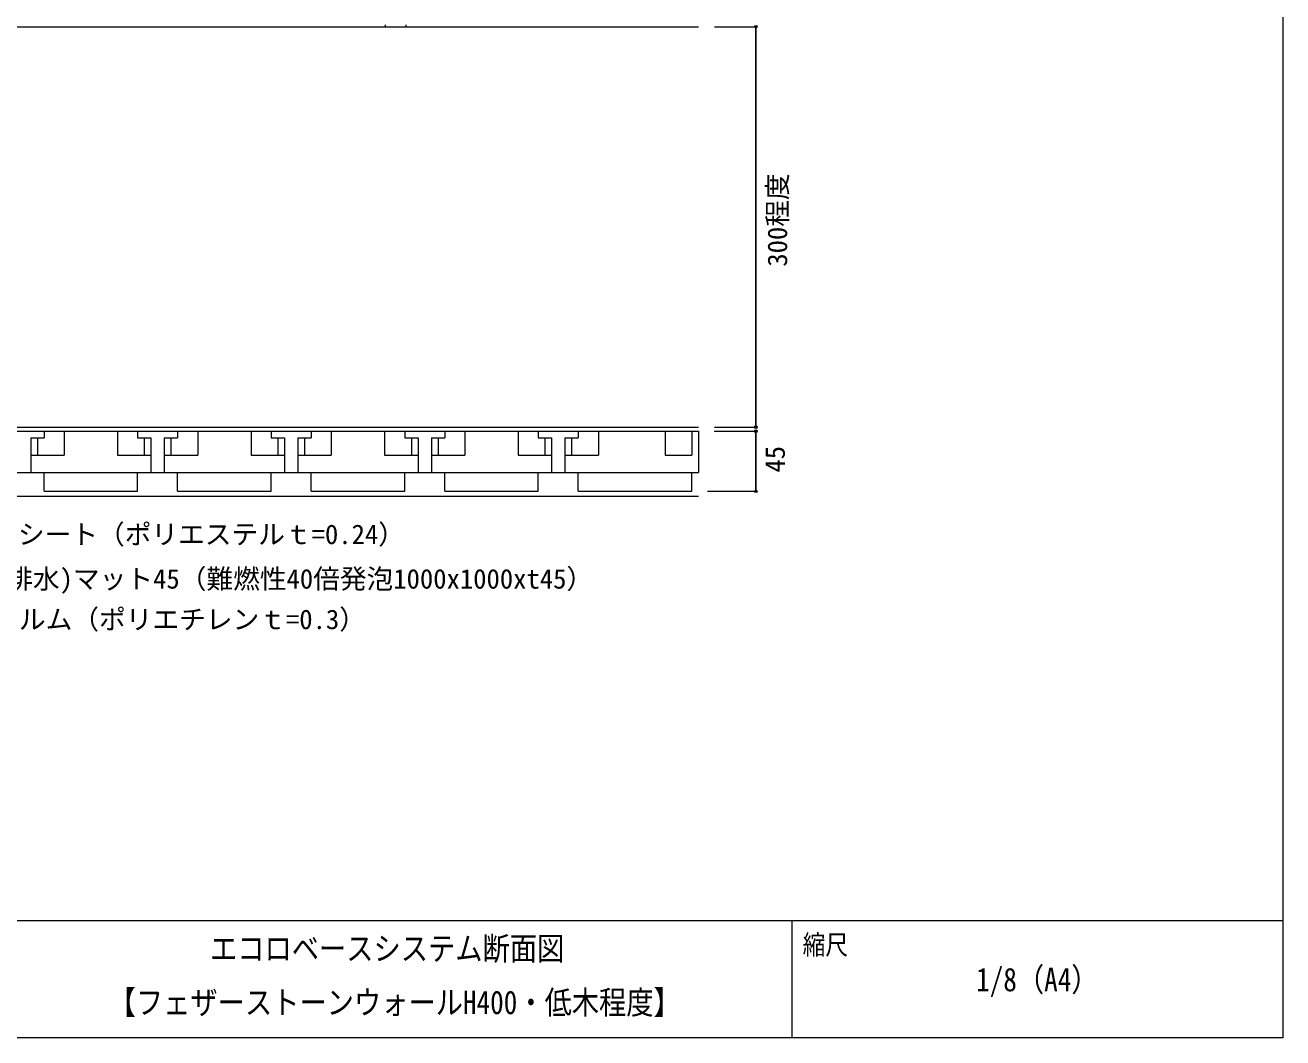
# Model space of a CAD drawing. Units: millimetres, scale not verified. Extents: x -1100 to 1100, y -752 to 752.
# Drawn here: x 158 to 1100, y -752 to 7 of the extents above; entities that cross this region are included whole.
import ezdxf
from ezdxf.enums import TextEntityAlignment as Align

# ---------------------------------------------------------------- set-up
doc = ezdxf.new("R2010")
doc.units = ezdxf.units.MM
doc.header["$LTSCALE"] = 4
doc.header["$PDMODE"] = 32
doc.header["$PDSIZE"] = 2
for name, color, linetype, lineweight in [('0-8_植栽', 2, 'Continuous', 18), ('0-9_図面枠', 7, 'Continuous', 18), ('0-A_寸法', 7, 'Continuous', 18), ('0-B_耐根', 5, 'Continuous', 18), ('0-C_透水', 6, 'Continuous', 18), ('0-D_文字', 7, 'Continuous', 18), ('0-F_ｿｲﾙ', 2, 'Continuous', 18), ('1-0_ﾏｯﾄ45', 2, 'Continuous', 18)]:
    doc.layers.add(name, color=color, linetype=linetype, lineweight=lineweight)
doc.styles.add('ＭＳ ゴシック', font='')
doc.styles.get('ＭＳ ゴシック').set_extended_font_data('MS Gothic')

msp = doc.modelspace()

# ---------------------------------------------------------------- linework, layer by layer
at = {"layer": '0-8_植栽'}
for points in [[(427.712, 6.872), (427.769, 6.485), (427.93, 5.39)], [(443.22, 6.807), (443.227, 6.521), (443.233, 6.262), (443.239, 6.034), (443.256, 5.39)]]:
    msp.add_lwpolyline(points, dxfattribs=at)
at = {"layer": '0-9_図面枠'}
for p, q in [((-1100, -664.009), (1100, -664.009)), ((732.463, -664.009), (732.463, -752.009))]:
    msp.add_line(p, q, dxfattribs=at)
msp.add_lwpolyline([(-1100, 751.991), (1100, 751.991), (1100, -752.009), (-1100, -752.009)], close=True, dxfattribs=at)
at = {"layer": '0-A_寸法'}
for p, q in [((674.532, 5.39), (705.513, 5.39)), ((674.242, -297.61), (705.513, -297.61)), ((674.532, -294.61), (705.513, -294.61)), ((669.178, -342.61), (705.513, -342.61))]:
    msp.add_line(p, q, dxfattribs=at)
for points in [[(705.513, 5.39), (705.513, -294.61), (705.513, 5.39)], [(705.513, -342.61), (705.513, -297.61), (705.513, -342.61)]]:
    msp.add_lwpolyline(points, dxfattribs=at)
for p in [(705.513, 5.39), (705.513, -294.61), (705.513, -297.61), (705.513, -342.61)]:
    msp.add_point(p, dxfattribs=at)
at = {"layer": '0-B_耐根'}
msp.add_line((-379.646, -346.143), (662.532, -346.143), dxfattribs=at)
at = {"layer": '0-C_透水'}
msp.add_lwpolyline([(-566.147, 5.39), (-566.147, -191.143), (-507.082, -191.143), (-462.082, -236.143), (-376.846, -236.143), (-376.846, -294.61), (662.532, -294.61)], dxfattribs=at)
at = {"layer": '0-F_ｿｲﾙ'}
msp.add_line((-566.147, 5.39), (662.532, 5.39), dxfattribs=at)
at = {"layer": '1-0_ﾏｯﾄ45'}
for p, q in [((-376.846, -297.61), (662.532, -297.61)), ((172.468, -297.61), (172.468, -302.61)), ((187.468, -297.61), (187.468, -315.61)), ((227.468, -297.61), (227.468, -315.61)), ((272.468, -297.61), (272.468, -302.61)), ((287.468, -297.61), (287.468, -315.61)), ((327.468, -297.61), (327.468, -315.61)), ((372.468, -297.61), (372.468, -302.61)), ((387.468, -297.61), (387.468, -315.61)), ((442.468, -297.61), (442.468, -302.61)), ((472.468, -297.61), (472.468, -302.61)), ((487.468, -297.61), (487.468, -315.61)), ((527.467, -297.61), (527.467, -315.61)), ((542.468, -297.61), (542.468, -302.61)), ((572.468, -297.61), (572.468, -302.61)), ((587.468, -297.61), (587.468, -315.61)), ((637.468, -297.61), (637.468, -315.61)), ((657.468, -297.61), (657.468, -315.61)), ((662.532, -297.61), (662.532, -328.61)), ((162.468, -302.61), (162.468, -328.61)), ((162.468, -302.61), (172.468, -302.61)), ((167.468, -302.61), (167.468, -315.61)), ((247.468, -302.61), (247.468, -315.61)), ((252.468, -302.61), (252.468, -328.61)), ((262.468, -302.61), (262.468, -328.61)), ((262.468, -302.61), (272.468, -302.61)), ((267.468, -302.61), (267.468, -315.61)), ((347.468, -302.61), (347.468, -315.61)), ((352.467, -302.61), (352.467, -328.61)), ((362.468, -302.61), (372.468, -302.61)), ((362.468, -302.61), (362.468, -328.61)), ((367.468, -302.61), (367.468, -315.61)), ((442.468, -302.61), (452.468, -302.61)), ((447.468, -302.61), (447.468, -315.61)), ((452.468, -302.61), (452.468, -328.61)), ((462.468, -302.61), (472.468, -302.61)), ((462.468, -302.61), (462.468, -328.61)), ((467.468, -302.61), (467.468, -315.61)), ((542.468, -302.61), (552.468, -302.61)), ((547.468, -302.61), (547.468, -315.61)), ((552.468, -302.61), (552.468, -328.61)), ((562.468, -302.61), (562.468, -328.61)), ((562.468, -302.61), (572.468, -302.61)), ((567.468, -302.61), (567.468, -315.61)), ((162.468, -315.61), (187.468, -315.61)), ((227.468, -315.61), (252.468, -315.61)), ((262.468, -315.61), (287.468, -315.61)), ((327.468, -315.61), (352.467, -315.61)), ((362.468, -315.61), (387.468, -315.61)), ((462.468, -315.61), (487.468, -315.61)), ((527.467, -315.61), (552.468, -315.61)), ((562.468, -315.61), (587.468, -315.61)), ((637.468, -315.61), (657.468, -315.61)), ((-376.846, -328.61), (662.532, -328.61)), ((172.468, -338.61), (172.468, -328.61)), ((242.468, -338.61), (242.468, -328.61)), ((272.468, -338.61), (272.468, -328.61)), ((342.468, -338.61), (342.468, -328.61)), ((372.468, -338.61), (372.468, -328.61)), ((442.468, -338.61), (442.468, -328.61)), ((472.468, -338.61), (472.468, -328.61)), ((542.468, -338.61), (542.468, -328.61)), ((572.468, -338.61), (572.468, -328.61)), ((657.468, -338.61), (657.468, -328.61)), ((172.468, -342.61), (172.468, -338.61)), ((242.468, -342.61), (242.468, -338.61)), ((272.468, -342.61), (272.468, -338.61)), ((342.468, -342.61), (342.468, -338.61)), ((372.468, -342.61), (372.468, -338.61)), ((442.468, -342.61), (442.468, -338.61)), ((472.468, -342.61), (472.468, -338.61)), ((542.468, -342.61), (542.468, -338.61)), ((572.468, -342.61), (572.468, -338.61)), ((657.468, -342.61), (657.468, -338.61)), ((172.468, -342.61), (242.468, -342.61)), ((272.468, -342.61), (342.468, -342.61)), ((372.468, -342.61), (442.468, -342.61)), ((472.468, -342.61), (542.468, -342.61)), ((572.468, -342.61), (657.468, -342.61))]:
    msp.add_line(p, q, dxfattribs=at)
for points in [[(242.468, -297.61), (242.468, -302.61), (252.468, -302.61)], [(342.468, -297.61), (342.468, -302.61), (352.467, -302.61)], [(427.468, -297.61), (427.468, -315.61), (452.468, -315.61)]]:
    msp.add_lwpolyline(points, dxfattribs=at)

# ---------------------------------------------------------------- texts
at = {"layer": '0-9_図面枠', "style": 'ＭＳ ゴシック', "width": 0.85}
for s, height, p in [('エコロベースシステム断面図', 17.6, (296.693, -699.166)), ('縮尺', 14.66, (740.463, -694.009)), ('1/8（A4）', 17.6, (870.332, -722.409)), ('【フェザーストーンウォールH400・低木程度】', 17.6, (220.818, -739.525))]:
    msp.add_text(s, height=height, dxfattribs=at).set_placement(p, align=Align.BOTTOM_LEFT)
at = {"layer": '0-A_寸法', "style": 'ＭＳ ゴシック'}
for s, p in [('300程度', (733.239, -174.36)), ('45', (731.513, -328.61))]:
    msp.add_text(s, height=14.66, rotation=90, dxfattribs=at).set_placement(p, align=Align.BOTTOM_LEFT)
at = {"layer": '0-D_文字', "style": 'ＭＳ ゴシック'}
for s, p in [('エコロベース(透水)シート（ポリエステルｔ=0.24）', (-27.062, -386.555)), ('エコロベース(保水・排水)マット45（難燃性40倍発泡1000x1000xt45）', (-45.821, -419.902)), ('エコロベース(耐根)フィルム（ポリエチレンｔ=0.3）', (-66.288, -450.253))]:
    msp.add_text(s, height=14.66, dxfattribs=at).set_placement(p, align=Align.BOTTOM_LEFT)

doc.saveas('drawing.dxf')
